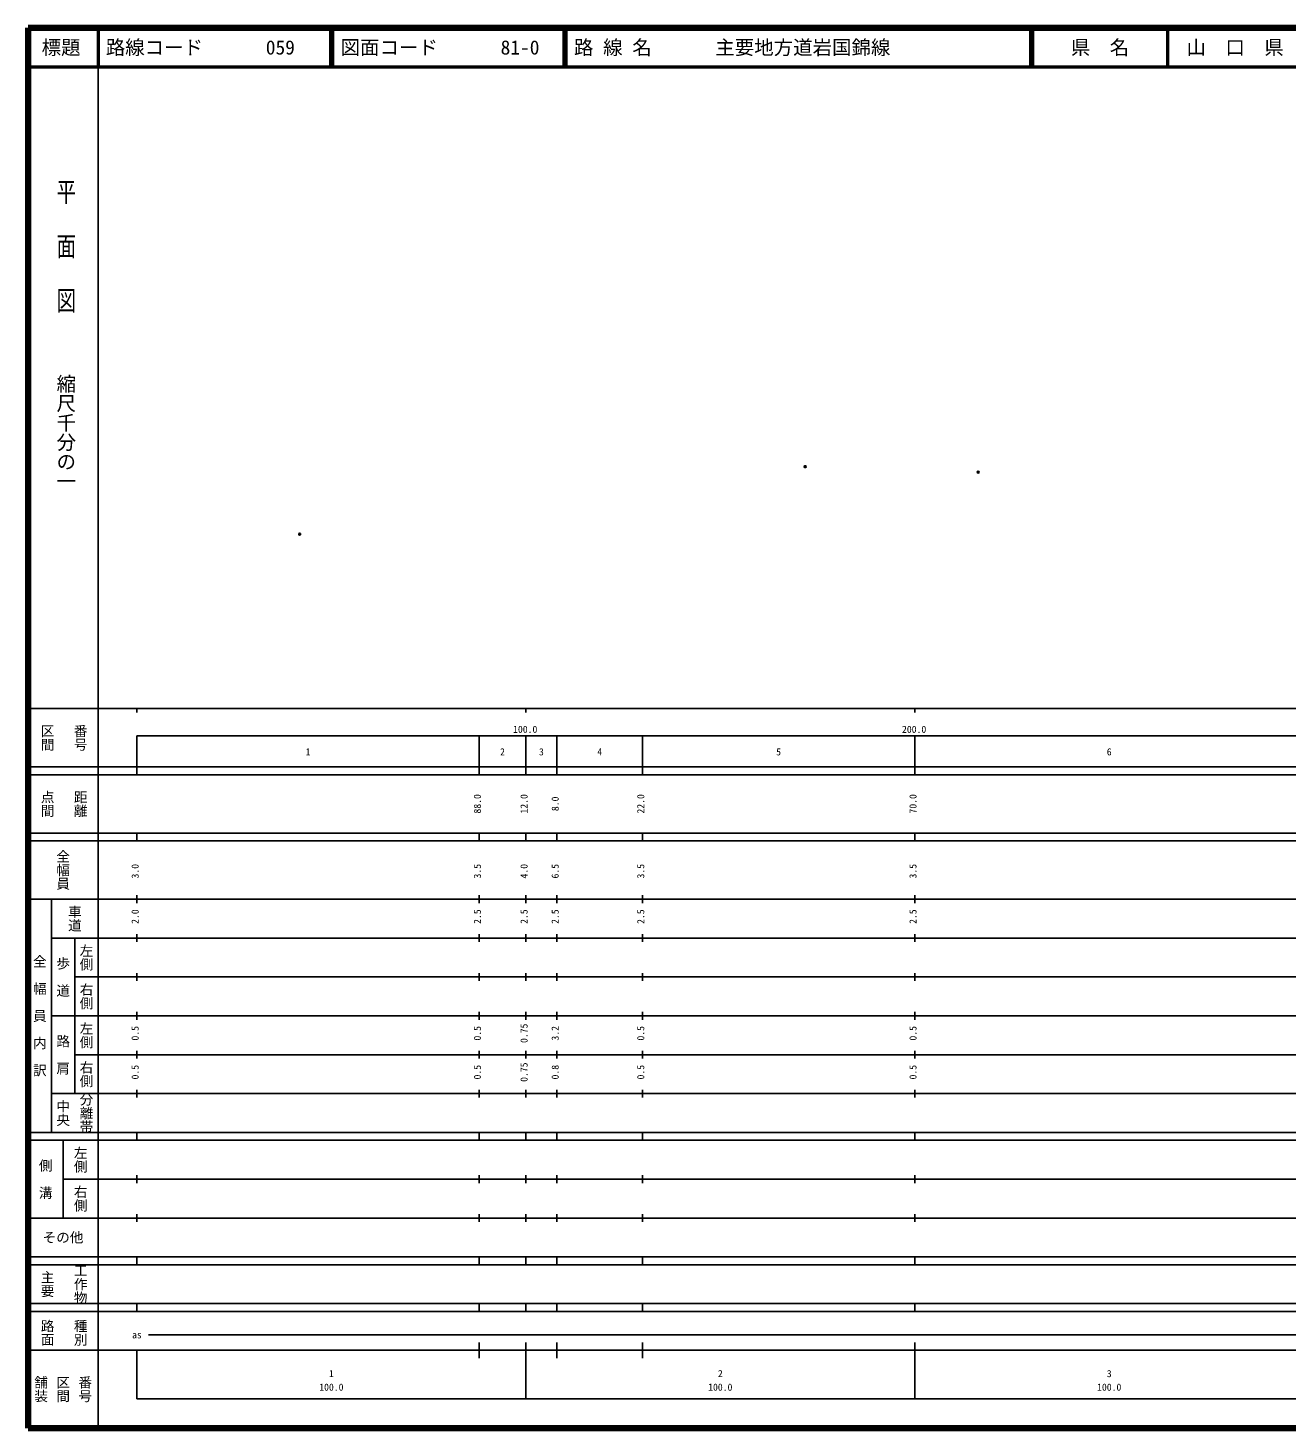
# Model space of a CAD drawing. Units: millimetres on the paper. Extents: x 40 to 680, y 20 to 380.
# Drawn here: x 40 to 363.7, y 20 to 380 of the extents above; entities that cross this region are included whole.
import ezdxf
from ezdxf.enums import TextEntityAlignment as Align

# ---------------------------------------------------------------- set-up
doc = ezdxf.new("R2010")
doc.units = ezdxf.units.MM
doc.header["$PDMODE"] = 32
doc.header["$PDSIZE"] = 0.5
doc.layers.add('M-OTRS', color=6, linetype='Continuous')
doc.layers.add('M-TTL-TXT', color=7, linetype='Continuous')
for name, color, linetype, lineweight in [('M-TTL', 2, 'Continuous', 140), ('M-TTL-BAND', 7, 'Continuous', 25), ('M-TTL-LINE', 7, 'Continuous', 50)]:
    doc.layers.add(name, color=color, linetype=linetype, lineweight=lineweight)
doc.styles.add('@ＭＳ ゴシック', font='')
doc.styles.add('ＭＳ ゴシック', font='')
doc.styles.get('@ＭＳ ゴシック').set_extended_font_data('@MS Gothic')
doc.styles.get('ＭＳ ゴシック').set_extended_font_data('MS Gothic')

msp = doc.modelspace()

# ---------------------------------------------------------------- linework, layer by layer
at = {"layer": 'M-OTRS'}
for p in [(239.819, 267.196), (284.337, 265.818), (109.846, 249.808)]:
    msp.add_point(p, dxfattribs=at)
at = {"layer": 'M-TTL'}
for p, q in [((40, 380), (40, 20)), ((680, 380), (40, 380)), ((40, 20), (680, 20))]:
    msp.add_line(p, q, dxfattribs=at)
at = {"layer": 'M-TTL-BAND'}
for p, q in [((58, 370), (58, 20)), ((40, 205), (579, 205)), ((68, 205), (68, 204)), ((168, 205), (168, 204)), ((268, 205), (268, 204)), ((68, 198), (579, 198)), ((68, 198), (68, 188)), ((156, 188), (156, 198)), ((168, 188), (168, 198)), ((176, 188), (176, 198)), ((198, 188), (198, 198)), ((268, 188), (268, 198)), ((40, 190), (579, 190)), ((40, 188), (579, 188)), ((40, 173), (579, 173)), ((68, 171), (68, 173)), ((156, 171), (156, 173)), ((168, 171), (168, 173)), ((176, 171), (176, 173)), ((198, 171), (198, 173)), ((268, 171), (268, 173)), ((40, 171), (579, 171)), ((40, 156), (579, 156)), ((46, 96), (46, 156)), ((68, 155), (68, 157)), ((156, 155), (156, 157)), ((168, 155), (168, 157)), ((176, 155), (176, 157)), ((198, 155), (198, 157)), ((268, 155), (268, 157)), ((46, 146), (579, 146)), ((52, 146), (52, 106)), ((68, 145), (68, 147)), ((156, 145), (156, 147)), ((168, 145), (168, 147)), ((176, 145), (176, 147)), ((198, 145), (198, 147)), ((268, 145), (268, 147)), ((68, 135), (68, 137)), ((156, 135), (156, 137)), ((168, 135), (168, 137)), ((176, 135), (176, 137)), ((198, 135), (198, 137)), ((268, 135), (268, 137)), ((52, 136), (579, 136)), ((46, 126), (579, 126)), ((68, 125), (68, 127)), ((156, 125), (156, 127)), ((168, 125), (168, 127)), ((176, 125), (176, 127)), ((198, 125), (198, 127)), ((268, 125), (268, 127)), ((52, 116), (579, 116)), ((68, 115), (68, 117)), ((156, 115), (156, 117)), ((168, 115), (168, 117)), ((176, 115), (176, 117)), ((198, 115), (198, 117)), ((268, 115), (268, 117)), ((46, 106), (579, 106)), ((68, 105), (68, 107)), ((156, 105), (156, 107)), ((168, 105), (168, 107)), ((176, 105), (176, 107)), ((198, 105), (198, 107)), ((268, 105), (268, 107)), ((40, 96), (579, 96)), ((40, 94), (579, 94)), ((49, 94), (49, 74)), ((68, 94), (68, 96)), ((156, 94), (156, 96)), ((168, 94), (168, 96)), ((176, 94), (176, 96)), ((198, 94), (198, 96)), ((268, 94), (268, 96)), ((49, 84), (579, 84)), ((68, 83), (68, 85)), ((156, 83), (156, 85)), ((168, 83), (168, 85)), ((176, 83), (176, 85)), ((198, 83), (198, 85)), ((268, 83), (268, 85)), ((40, 74), (579, 74)), ((68, 73), (68, 75)), ((156, 73), (156, 75)), ((168, 73), (168, 75)), ((176, 73), (176, 75)), ((198, 73), (198, 75)), ((268, 73), (268, 75)), ((40, 64), (579, 64)), ((40, 62), (579, 62)), ((68, 62), (68, 64)), ((156, 62), (156, 64)), ((168, 62), (168, 64)), ((176, 62), (176, 64)), ((198, 62), (198, 64)), ((268, 62), (268, 64)), ((40, 52), (579, 52)), ((68, 50), (68, 52)), ((156, 50), (156, 52)), ((168, 50), (168, 52)), ((176, 50), (176, 52)), ((198, 50), (198, 52)), ((268, 50), (268, 52)), ((40, 50), (579, 50)), ((71, 44), (565, 44)), ((40, 40), (579, 40)), ((68, 40), (68, 27.5)), ((156, 38), (156, 42)), ((168, 27.5), (168, 42)), ((176, 38), (176, 42)), ((198, 38), (198, 42)), ((268, 27.5), (268, 42)), ((68, 27.5), (579, 27.5))]:
    msp.add_line(p, q, dxfattribs=at)
at = {"layer": 'M-TTL-LINE'}
for p, q in [((58, 380), (58, 370)), ((117.75, 380), (117.75, 370)), ((118.25, 380), (118.25, 370)), ((177.75, 380), (177.75, 370)), ((178.25, 380), (178.25, 370)), ((297.75, 380), (297.75, 370)), ((298.25, 380), (298.25, 370)), ((333, 380), (333, 370)), ((40, 370), (680, 370))]:
    msp.add_line(p, q, dxfattribs=at)

# ---------------------------------------------------------------- texts
at = {"layer": 'M-TTL-BAND', "style": '@ＭＳ ゴシック', "width": 1.4}
msp.add_text('平  面  図', height=3.666, rotation=270, dxfattribs=at).set_placement((49.777, 306.475), align=Align.MIDDLE_RIGHT)
at = {"layer": 'M-TTL-BAND', "style": '@ＭＳ ゴシック'}
msp.add_text('縮尺千分の一', height=3.666, rotation=270, dxfattribs=at).set_placement((49.777, 261.03), align=Align.MIDDLE_RIGHT)
for s, p in [('区間', (45, 197.5)), ('番号', (53.5, 197.5)), ('点間', (45, 180.5)), ('距離', (53.5, 180.5)), ('全幅員', (49, 163.5)), ('車道', (52, 151)), ('左側', (55, 141)), ('全\u3000幅\u3000員\u3000内\u3000訳', (43, 126)), ('歩\u3000道', (49, 136)), ('右側', (55, 131)), ('左側', (55, 121)), ('路\u3000肩', (49, 116)), ('右側', (55, 111)), ('分離帯', (55, 101)), ('中央', (49, 101)), ('左側', (53.5, 89)), ('側\u3000溝', (44.5, 84)), ('右側', (53.5, 79)), ('工作物', (53.5, 57)), ('主要', (45, 57)), ('路面', (45, 44.5)), ('種別', (53.5, 44.5)), ('舗装', (43.333, 30)), ('区間', (49, 30)), ('番号', (54.667, 30))]:
    msp.add_text(s, height=2.566, rotation=270, dxfattribs=at).set_placement(p, align=Align.MIDDLE_CENTER)
at = {"layer": 'M-TTL-BAND', "style": 'ＭＳ ゴシック'}
for s, p in [('100.0', (167.844, 198.195)), ('200.0', (267.844, 198.195)), ('1', (112, 192.405)), ('2', (162, 192.405)), ('3', (172, 192.405)), ('4', (187, 192.405)), ('5', (233, 192.405)), ('6', (318, 192.405)), ('as', (68, 42.5)), ('1', (118, 32.523)), ('2', (218, 32.523)), ('3', (318, 32.523)), ('100.0', (118, 29.033)), ('100.0', (218, 29.033)), ('100.0', (318, 29.033))]:
    msp.add_text(s, height=1.833, dxfattribs=at).set_placement(p, align=Align.BOTTOM_CENTER)
for s, p in [('88.0', (157, 180.5)), ('12.0', (169, 180.5)), ('8.0', (177, 180.5)), ('22.0', (199, 180.5)), ('70.0', (269, 180.5)), ('3.0', (69, 163.174)), ('3.5', (157, 163.174)), ('4.0', (169, 163.174)), ('6.5', (177, 163.174)), ('3.5', (199, 163.174)), ('3.5', (269, 163.174)), ('2.0', (69, 151.5)), ('2.5', (157, 151.5)), ('2.5', (169, 151.5)), ('2.5', (177, 151.5)), ('2.5', (199, 151.5)), ('2.5', (269, 151.5)), ('0.5', (69, 121.5)), ('0.5', (157, 121.5)), ('0.75', (169, 121.5)), ('3.2', (177, 121.5)), ('0.5', (199, 121.5)), ('0.5', (269, 121.5)), ('0.5', (69, 111.5)), ('0.5', (157, 111.5)), ('0.75', (169, 111.5)), ('0.8', (177, 111.5)), ('0.5', (199, 111.5)), ('0.5', (269, 111.5))]:
    msp.add_text(s, height=1.833, rotation=90, dxfattribs=at).set_placement(p, align=Align.BOTTOM_CENTER)
msp.add_text('その他', height=2.566, dxfattribs=at).set_placement((49, 69), align=Align.MIDDLE_CENTER)
at = {"layer": 'M-TTL-TXT', "style": 'ＭＳ ゴシック'}
for s, p in [('標題', (48.5, 375)), ('県\u3000名', (315.625, 375)), ('山\u3000口\u3000県', (350.375, 375))]:
    msp.add_text(s, height=3.666, dxfattribs=at).set_placement(p, align=Align.MIDDLE_CENTER)
for s, p in [('路線コード', (60, 375)), ('059', (101.142, 375)), ('図面コード', (120.38, 375)), ('81-0', (161.521, 375)), ('路 線 名', (180.38, 375)), ('主要地方道岩国錦線', (216.734, 375))]:
    msp.add_text(s, height=3.666, dxfattribs=at).set_placement(p, align=Align.MIDDLE_LEFT)

doc.saveas('drawing.dxf')
